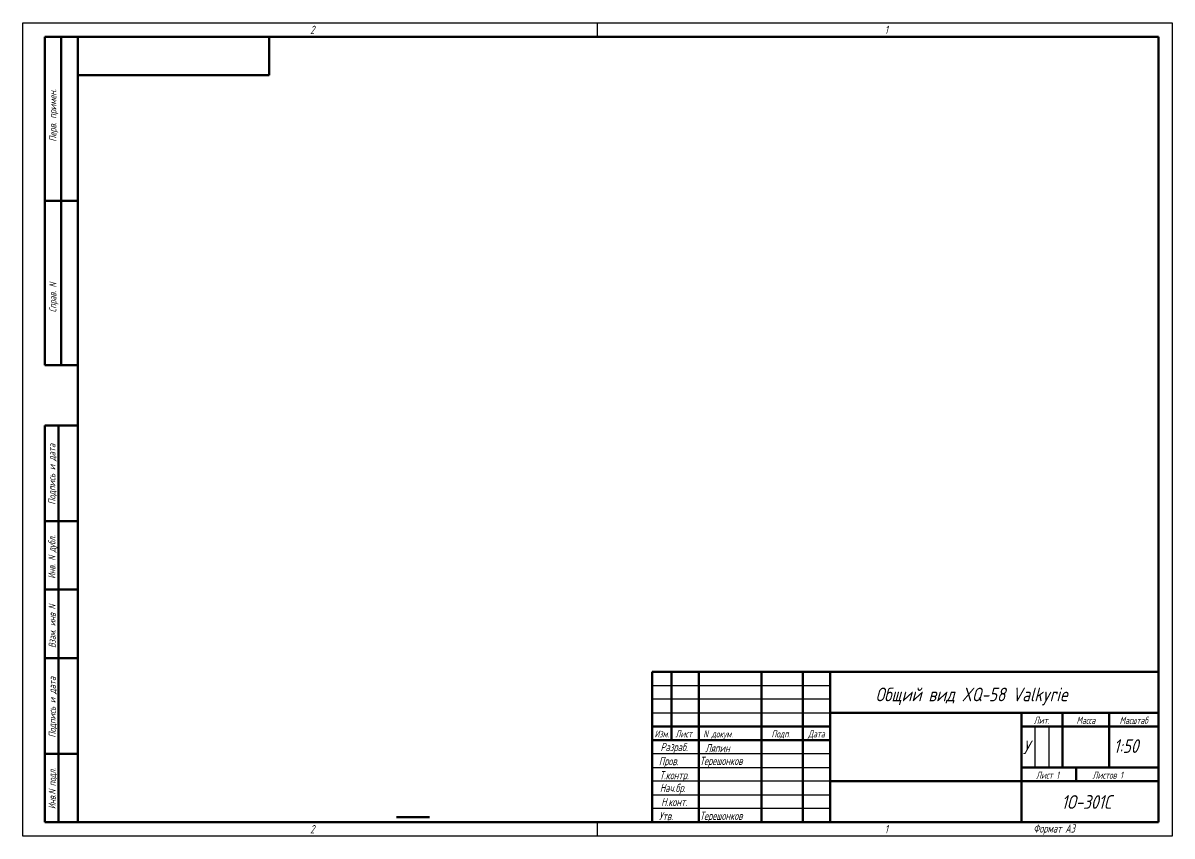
# Model space of a CAD drawing. Header units: millimetres. Extents: x 31085 to 182632, y 10507 to 87776.
# Drawn here: x 144220.2 to 144640.2, y 69743 to 70040 of the extents above; entities that cross this region are included whole.
import ezdxf
from ezdxf.enums import TextEntityAlignment as Align

# ---------------------------------------------------------------- set-up
doc = ezdxf.new("R2010")
doc.units = ezdxf.units.MM
for name, color, linetype, lineweight in [('_basic (Основной)', 4, 'Continuous', 60), ('_contour (Тонкий)', 7, 'Continuous', 30), ('_remote (Тонкий)', 9, 'Continuous', 30), ('_text (Надписи)', 2, 'Continuous', 30)]:
    doc.layers.add(name, color=color, linetype=linetype, lineweight=lineweight)
doc.styles.add('ESKD', font='eskd.shx', dxfattribs={"oblique": 15, "height": 5})

msp = doc.modelspace()

# ---------------------------------------------------------------- linework, layer by layer
at = {"layer": '_basic (Основной)', "transparency": 33554687}
for p, q in [((144228.213, 70034.989), (144240.213, 70034.989)), ((144228.213, 69914.989), (144228.213, 70034.989)), ((144234.213, 70034.989), (144234.213, 69914.989)), ((144240.213, 69747.989), (144240.213, 70034.989)), ((144240.213, 70034.989), (144635.213, 70034.989)), ((144310.213, 70020.989), (144310.213, 70034.989)), ((144635.213, 70034.989), (144635.213, 69747.989)), ((144240.213, 70020.989), (144310.213, 70020.989)), ((144228.213, 69974.989), (144240.213, 69974.989)), ((144228.213, 69914.989), (144240.213, 69914.989)), ((144240.213, 69892.989), (144228.213, 69892.989)), ((144228.213, 69747.989), (144228.213, 69892.989)), ((144233.213, 69892.989), (144233.213, 69747.989)), ((144228.213, 69857.989), (144240.213, 69857.989)), ((144240.213, 69832.989), (144228.213, 69832.989)), ((144228.213, 69807.989), (144240.213, 69807.989)), ((144515.213, 69747.989), (144515.213, 69802.989)), ((144240.213, 69772.989), (144228.213, 69772.989)), ((144356.716, 69749.846), (144368.813, 69749.846)), ((144228.213, 69747.989), (144240.213, 69747.989)), ((144635.213, 69747.989), (144240.213, 69747.989))]:
    msp.add_line(p, q, dxfattribs=at)
at = {"layer": '_basic (Основной)', "linetype": 'Continuous', "transparency": 33554687}
for p, q in [((144450.213, 69802.989), (144635.213, 69802.989)), ((144450.213, 69747.989), (144450.213, 69802.989)), ((144457.213, 69777.989), (144457.213, 69802.989)), ((144467.213, 69802.989), (144467.213, 69747.989)), ((144490.213, 69747.989), (144490.213, 69802.989)), ((144505.213, 69802.989), (144505.213, 69747.989)), ((144635.213, 69787.989), (144515.213, 69787.989)), ((144585.213, 69787.989), (144585.213, 69747.989)), ((144600.213, 69787.989), (144600.213, 69767.989)), ((144617.213, 69767.989), (144617.213, 69787.989)), ((144515.213, 69782.989), (144450.213, 69782.989)), ((144585.213, 69782.989), (144635.213, 69782.989)), ((144450.213, 69777.989), (144515.213, 69777.989)), ((144635.213, 69767.989), (144585.213, 69767.989)), ((144605.213, 69762.989), (144605.213, 69767.989)), ((144515.213, 69762.989), (144635.213, 69762.989))]:
    msp.add_line(p, q, dxfattribs=at)
at = {"layer": '_contour (Тонкий)', "transparency": 33554687}
for p, q in [((144220.213, 69742.989), (144220.213, 70039.989)), ((144220.213, 70039.989), (144640.213, 70039.989)), ((144430.213, 70034.989), (144430.213, 70039.989)), ((144640.213, 70039.989), (144640.213, 69742.989)), ((144430.213, 69742.989), (144430.213, 69747.989)), ((144640.213, 69742.989), (144220.213, 69742.989))]:
    msp.add_line(p, q, dxfattribs=at)
at = {"layer": '_remote (Тонкий)', "linetype": 'Continuous', "transparency": 33554687}
for p, q in [((144450.213, 69797.989), (144515.213, 69797.989)), ((144515.213, 69792.989), (144450.213, 69792.989)), ((144450.213, 69787.989), (144515.213, 69787.989)), ((144515.213, 69772.989), (144450.213, 69772.989)), ((144450.213, 69767.989), (144515.213, 69767.989)), ((144515.213, 69762.989), (144450.213, 69762.989)), ((144450.213, 69757.989), (144515.213, 69757.989)), ((144515.213, 69752.989), (144450.213, 69752.989))]:
    msp.add_line(p, q, dxfattribs=at)
at = {"layer": '_remote (Тонкий)', "transparency": 33554687}
for p, q in [((144590.213, 69767.989), (144590.213, 69782.989)), ((144595.213, 69782.989), (144595.213, 69767.989))]:
    msp.add_line(p, q, dxfattribs=at)

# ---------------------------------------------------------------- texts
at = {"layer": '_basic (Основной)', "color": 30, "transparency": 33554687, "style": 'ESKD', "oblique": 15}
msp.add_text('Общий вид XQ-58 Valkyrie', height=5, dxfattribs=at).set_placement((144531.839, 69792.202))
at = {"layer": '_text (Надписи)', "transparency": 33554687, "style": 'ESKD', "oblique": 15, "width": 0.8}
for s, height, p in [('2', 3, (144325.213, 70035.989)), ('1', 3, (144535.213, 70035.989)), ('N докум.', 2.6, (144468.846, 69778.975)), ('Ляпин', 3, (144469.613, 69773.592)), ('Терешонков', 3, (144467.583, 69768.935)), ('Терешонков', 3, (144467.583, 69748.866)), ('2', 3, (144325.213, 69743.989)), ('1', 3, (144535.213, 69743.989)), ('Формат А3', 3, (144589.525, 69744.231))]:
    msp.add_text(s, height=height, dxfattribs=at).set_placement(p)
at = {"layer": '_text (Надписи)', "transparency": 33554687, "style": 'ESKD', "oblique": 15}
for s, p in [('Перв. примен.', (144232.417, 70006.184)), ('Подпись и дата', (144232.087, 69875.137)), ('Подпись и дата', (144232.22, 69790.027))]:
    msp.add_text(s, height=2.6, rotation=90, dxfattribs=at).set_placement(p, align=Align.CENTER)
at = {"layer": '_text (Надписи)', "transparency": 33554687, "style": 'ESKD', "oblique": 15, "width": 0.8}
for s, p in [('Справ. N', (144232.414, 69939.679)), ('Инв. N дубл.', (144232.08, 69844.884)), ('Взам. инв N', (144232.206, 69819.567)), ('Инв.N подл.', (144232.198, 69760.285))]:
    msp.add_text(s, height=2.6, rotation=90, dxfattribs=at).set_placement(p, align=Align.CENTER)
for s, height, p in [('Лит.', 2.6, (144592.503, 69783.946)), ('Масса', 2.6, (144608.726, 69783.946)), ('Масштаб', 2.6, (144626.224, 69783.946)), ('Изм.', 2.6, (144453.713, 69778.989)), ('Лист', 2.6, (144461.713, 69778.989)), ('Подп.', 2.6, (144497.213, 69778.989)), ('Дата', 2.6, (144510.213, 69778.989)), ('Разраб.', 3, (144458.213, 69773.989)), ('Пров.', 3, (144456.213, 69768.846)), ('Т.контр.', 3, (144458.213, 69763.703)), ('Лист 1', 2.6, (144594.7, 69763.916)), ('Листов 1', 2.6, (144616.674, 69763.916)), ('Hач.бр.', 3, (144457.713, 69759.061)), ('H.конт.', 3, (144458.213, 69753.918)), ('Утв.', 3, (144455.213, 69748.775))]:
    msp.add_text(s, height=height, dxfattribs=at).set_placement(p, align=Align.CENTER)
at = {"layer": '_text (Надписи)', "transparency": 33554687, "char_height": 5, "attachment_point": 1, "style": 'ESKD'}
for s, width, insert in [('У', 534.79925, (144585.641, 69777.874)), ('1:50', 665.61918, (144618.887, 69778.332))]:
    msp.add_mtext_dynamic_manual_height_columns(s, width=width, gutter_width=1250, heights=[0], dxfattribs=dict(at, insert=insert))
at = {"layer": '_text (Надписи)', "transparency": 33554687, "insert": (144585.213, 69757.906), "char_height": 5, "width": 50.53786, "attachment_point": 1, "line_spacing_factor": 0.857143, "style": 'ESKD'}
msp.add_mtext('\\pi14.599;1О-301С', dxfattribs=at)

doc.saveas('drawing.dxf')
